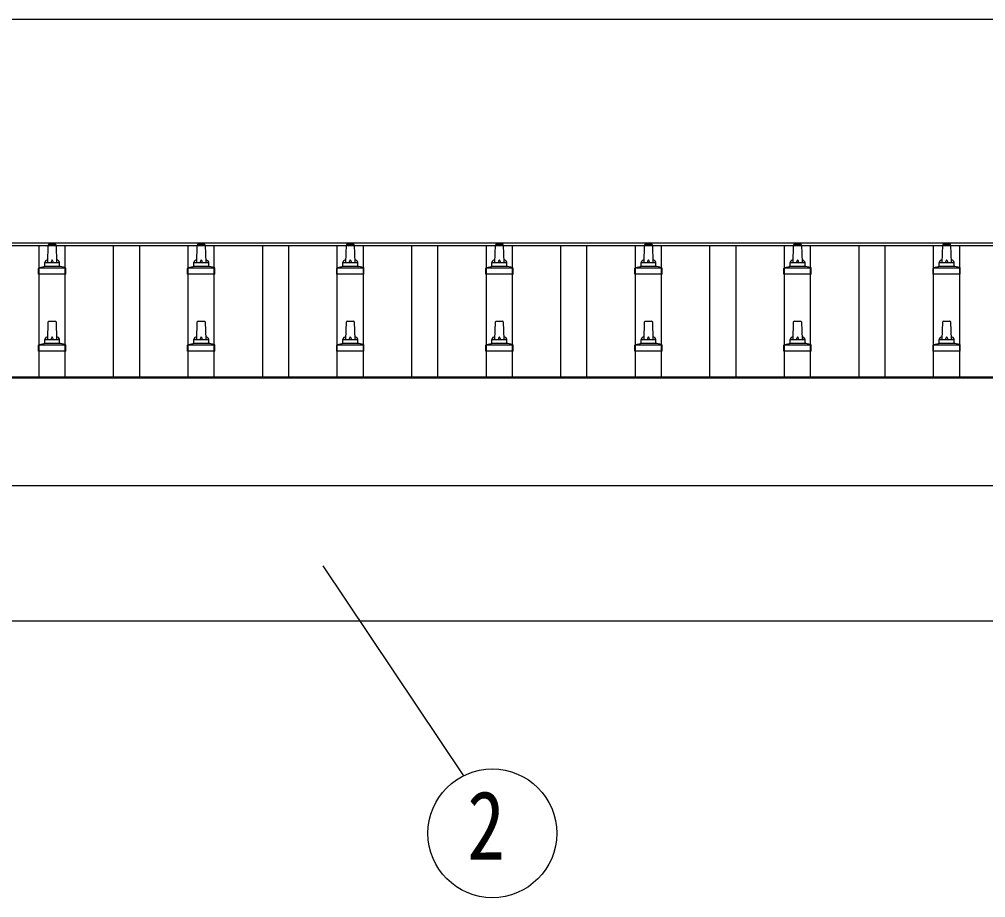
# Model space of a CAD drawing. Units: millimetres, scale not verified. Extents: x -14718 to 14718, y -10395 to 10395.
# Drawn here: x -12096 to -10800, y 453 to 1632 of the extents above; entities that cross this region are included whole.
import ezdxf
from ezdxf.enums import TextEntityAlignment as Align

# ---------------------------------------------------------------- set-up
doc = ezdxf.new("R2010")
doc.units = ezdxf.units.MM
doc.header["$LTSCALE"] = 40
for name, color, linetype in [('0-5_YKK_13', 4, 'Continuous'), ('0-6_YKK_A1', 4, 'Continuous'), ('0-7_YKK_D', 6, 'Continuous')]:
    doc.layers.add(name, color=color, linetype=linetype)
doc.styles.add('ＭＳ ゴシック', font='')
doc.styles.get('ＭＳ ゴシック').set_extended_font_data('MS Gothic')

msp = doc.modelspace()

# ---------------------------------------------------------------- linework, layer by layer
at = {"layer": '0-5_YKK_13'}
for p, q in [((-12058.43, 1305.43), (-12057.7, 1328.95)), ((-12056.7, 1329.93), (-12048.16, 1329.93)), ((-12047.16, 1328.95), (-12046.43, 1305.43)), ((-11858.43, 1305.43), (-11857.7, 1328.95)), ((-11856.7, 1329.93), (-11848.16, 1329.93)), ((-11847.16, 1328.95), (-11846.43, 1305.43)), ((-11658.43, 1305.43), (-11657.7, 1328.95)), ((-11656.7, 1329.93), (-11648.16, 1329.93)), ((-11647.16, 1328.95), (-11646.43, 1305.43)), ((-11458.43, 1305.43), (-11457.7, 1328.95)), ((-11456.7, 1329.93), (-11448.16, 1329.93)), ((-11447.16, 1328.95), (-11446.43, 1305.43)), ((-11258.43, 1305.43), (-11257.7, 1328.95)), ((-11256.7, 1329.93), (-11248.16, 1329.93)), ((-11247.16, 1328.95), (-11246.43, 1305.43)), ((-11058.43, 1305.43), (-11057.7, 1328.95)), ((-11056.7, 1329.93), (-11048.16, 1329.93)), ((-11047.16, 1328.95), (-11046.43, 1305.43)), ((-10858.43, 1305.43), (-10857.7, 1328.95)), ((-10856.7, 1329.93), (-10848.16, 1329.93)), ((-10847.16, 1328.95), (-10846.43, 1305.43)), ((-12070.68, 1289.93), (-12070.68, 1297.64)), ((-12070.3, 1298.43), (-12034.56, 1298.43)), ((-12069.92, 1298.61), (-12063.2, 1300.24)), ((-12062.81, 1300.43), (-12042.05, 1300.43)), ((-12062.43, 1301.21), (-12062.43, 1305.43)), ((-12061.43, 1305.43), (-12043.43, 1305.43)), ((-12042.43, 1301.21), (-12042.43, 1305.43)), ((-12034.95, 1298.61), (-12041.67, 1300.24)), ((-12034.18, 1289.93), (-12034.18, 1297.64)), ((-11870.68, 1289.93), (-11870.68, 1297.64)), ((-11870.3, 1298.43), (-11834.56, 1298.43)), ((-11869.92, 1298.61), (-11863.2, 1300.24)), ((-11862.81, 1300.43), (-11842.05, 1300.43)), ((-11862.43, 1301.21), (-11862.43, 1305.43)), ((-11861.43, 1305.43), (-11843.43, 1305.43)), ((-11842.43, 1301.21), (-11842.43, 1305.43)), ((-11834.95, 1298.61), (-11841.67, 1300.24)), ((-11834.18, 1289.93), (-11834.18, 1297.64)), ((-11670.68, 1289.93), (-11670.68, 1297.64)), ((-11670.3, 1298.43), (-11634.56, 1298.43)), ((-11669.92, 1298.61), (-11663.2, 1300.24)), ((-11662.81, 1300.43), (-11642.05, 1300.43)), ((-11662.43, 1301.21), (-11662.43, 1305.43)), ((-11661.43, 1305.43), (-11643.43, 1305.43)), ((-11642.43, 1301.21), (-11642.43, 1305.43)), ((-11634.95, 1298.61), (-11641.67, 1300.24)), ((-11634.18, 1289.93), (-11634.18, 1297.64)), ((-11470.68, 1289.93), (-11470.68, 1297.64)), ((-11470.3, 1298.43), (-11434.56, 1298.43)), ((-11469.92, 1298.61), (-11463.2, 1300.24)), ((-11462.81, 1300.43), (-11442.05, 1300.43)), ((-11462.43, 1301.21), (-11462.43, 1305.43)), ((-11461.43, 1305.43), (-11443.43, 1305.43)), ((-11442.43, 1301.21), (-11442.43, 1305.43)), ((-11434.95, 1298.61), (-11441.67, 1300.24)), ((-11434.18, 1289.93), (-11434.18, 1297.64)), ((-11270.68, 1289.93), (-11270.68, 1297.64)), ((-11270.3, 1298.43), (-11234.56, 1298.43)), ((-11269.92, 1298.61), (-11263.2, 1300.24)), ((-11262.81, 1300.43), (-11242.05, 1300.43)), ((-11262.43, 1301.21), (-11262.43, 1305.43)), ((-11261.43, 1305.43), (-11243.43, 1305.43)), ((-11242.43, 1301.21), (-11242.43, 1305.43)), ((-11234.95, 1298.61), (-11241.67, 1300.24)), ((-11234.18, 1289.93), (-11234.18, 1297.64)), ((-11070.68, 1289.93), (-11070.68, 1297.64)), ((-11070.3, 1298.43), (-11034.56, 1298.43)), ((-11069.92, 1298.61), (-11063.2, 1300.24)), ((-11062.81, 1300.43), (-11042.05, 1300.43)), ((-11062.43, 1301.21), (-11062.43, 1305.43)), ((-11061.43, 1305.43), (-11043.43, 1305.43)), ((-11042.43, 1301.21), (-11042.43, 1305.43)), ((-11034.95, 1298.61), (-11041.67, 1300.24)), ((-11034.18, 1289.93), (-11034.18, 1297.64)), ((-10870.68, 1289.93), (-10870.68, 1297.64)), ((-10870.3, 1298.43), (-10834.56, 1298.43)), ((-10869.92, 1298.61), (-10863.2, 1300.24)), ((-10862.81, 1300.43), (-10842.05, 1300.43)), ((-10862.43, 1301.21), (-10862.43, 1305.43)), ((-10861.43, 1305.43), (-10843.43, 1305.43)), ((-10842.43, 1301.21), (-10842.43, 1305.43)), ((-10834.95, 1298.61), (-10841.67, 1300.24)), ((-10834.18, 1289.93), (-10834.18, 1297.64)), ((-12034.18, 1289.93), (-12070.68, 1289.93)), ((-11834.18, 1289.93), (-11870.68, 1289.93)), ((-11634.18, 1289.93), (-11670.68, 1289.93)), ((-11434.18, 1289.93), (-11470.68, 1289.93)), ((-11234.18, 1289.93), (-11270.68, 1289.93)), ((-11034.18, 1289.93), (-11070.68, 1289.93)), ((-10834.18, 1289.93), (-10870.68, 1289.93)), ((-12058.43, 1202.09), (-12057.7, 1225.62)), ((-12056.7, 1226.59), (-12048.16, 1226.59)), ((-12047.16, 1225.62), (-12046.43, 1202.09)), ((-11858.43, 1202.09), (-11857.7, 1225.62)), ((-11856.7, 1226.59), (-11848.16, 1226.59)), ((-11847.16, 1225.62), (-11846.43, 1202.09)), ((-11658.43, 1202.09), (-11657.7, 1225.62)), ((-11656.7, 1226.59), (-11648.16, 1226.59)), ((-11647.16, 1225.62), (-11646.43, 1202.09)), ((-11458.43, 1202.09), (-11457.7, 1225.62)), ((-11456.7, 1226.59), (-11448.16, 1226.59)), ((-11447.16, 1225.62), (-11446.43, 1202.09)), ((-11258.43, 1202.09), (-11257.7, 1225.62)), ((-11256.7, 1226.59), (-11248.16, 1226.59)), ((-11247.16, 1225.62), (-11246.43, 1202.09)), ((-11058.43, 1202.09), (-11057.7, 1225.62)), ((-11056.7, 1226.59), (-11048.16, 1226.59)), ((-11047.16, 1225.62), (-11046.43, 1202.09)), ((-10858.43, 1202.09), (-10857.7, 1225.62)), ((-10856.7, 1226.59), (-10848.16, 1226.59)), ((-10847.16, 1225.62), (-10846.43, 1202.09)), ((-12070.68, 1186.59), (-12070.68, 1194.31)), ((-12070.3, 1195.09), (-12034.56, 1195.09)), ((-12069.92, 1195.28), (-12063.2, 1196.91)), ((-12062.81, 1197.09), (-12042.05, 1197.09)), ((-12062.43, 1197.88), (-12062.43, 1202.09)), ((-12061.43, 1202.09), (-12043.43, 1202.09)), ((-12042.43, 1197.88), (-12042.43, 1202.09)), ((-12034.95, 1195.28), (-12041.67, 1196.91)), ((-12034.18, 1186.59), (-12034.18, 1194.31)), ((-11870.68, 1186.59), (-11870.68, 1194.31)), ((-11870.3, 1195.09), (-11834.56, 1195.09)), ((-11869.92, 1195.28), (-11863.2, 1196.91)), ((-11862.81, 1197.09), (-11842.05, 1197.09)), ((-11862.43, 1197.88), (-11862.43, 1202.09)), ((-11861.43, 1202.09), (-11843.43, 1202.09)), ((-11842.43, 1197.88), (-11842.43, 1202.09)), ((-11834.95, 1195.28), (-11841.67, 1196.91)), ((-11834.18, 1186.59), (-11834.18, 1194.31)), ((-11670.68, 1186.59), (-11670.68, 1194.31)), ((-11670.3, 1195.09), (-11634.56, 1195.09)), ((-11669.92, 1195.28), (-11663.2, 1196.91)), ((-11662.81, 1197.09), (-11642.05, 1197.09)), ((-11662.43, 1197.88), (-11662.43, 1202.09)), ((-11661.43, 1202.09), (-11643.43, 1202.09)), ((-11642.43, 1197.88), (-11642.43, 1202.09)), ((-11634.95, 1195.28), (-11641.67, 1196.91)), ((-11634.18, 1186.59), (-11634.18, 1194.31)), ((-11470.68, 1186.59), (-11470.68, 1194.31)), ((-11470.3, 1195.09), (-11434.56, 1195.09)), ((-11469.92, 1195.28), (-11463.2, 1196.91)), ((-11462.81, 1197.09), (-11442.05, 1197.09)), ((-11462.43, 1197.88), (-11462.43, 1202.09)), ((-11461.43, 1202.09), (-11443.43, 1202.09)), ((-11442.43, 1197.88), (-11442.43, 1202.09)), ((-11434.95, 1195.28), (-11441.67, 1196.91)), ((-11434.18, 1186.59), (-11434.18, 1194.31)), ((-11270.68, 1186.59), (-11270.68, 1194.31)), ((-11270.3, 1195.09), (-11234.56, 1195.09)), ((-11269.92, 1195.28), (-11263.2, 1196.91)), ((-11262.81, 1197.09), (-11242.05, 1197.09)), ((-11262.43, 1197.88), (-11262.43, 1202.09)), ((-11261.43, 1202.09), (-11243.43, 1202.09)), ((-11242.43, 1197.88), (-11242.43, 1202.09)), ((-11234.95, 1195.28), (-11241.67, 1196.91)), ((-11234.18, 1186.59), (-11234.18, 1194.31)), ((-11070.68, 1186.59), (-11070.68, 1194.31)), ((-11070.3, 1195.09), (-11034.56, 1195.09)), ((-11069.92, 1195.28), (-11063.2, 1196.91)), ((-11062.81, 1197.09), (-11042.05, 1197.09)), ((-11062.43, 1197.88), (-11062.43, 1202.09)), ((-11061.43, 1202.09), (-11043.43, 1202.09)), ((-11042.43, 1197.88), (-11042.43, 1202.09)), ((-11034.95, 1195.28), (-11041.67, 1196.91)), ((-11034.18, 1186.59), (-11034.18, 1194.31)), ((-10870.68, 1186.59), (-10870.68, 1194.31)), ((-10870.3, 1195.09), (-10834.56, 1195.09)), ((-10869.92, 1195.28), (-10863.2, 1196.91)), ((-10862.81, 1197.09), (-10842.05, 1197.09)), ((-10862.43, 1197.88), (-10862.43, 1202.09)), ((-10861.43, 1202.09), (-10843.43, 1202.09)), ((-10842.43, 1197.88), (-10842.43, 1202.09)), ((-10834.95, 1195.28), (-10841.67, 1196.91)), ((-10834.18, 1186.59), (-10834.18, 1194.31)), ((-12034.18, 1186.59), (-12070.68, 1186.59)), ((-11834.18, 1186.59), (-11870.68, 1186.59)), ((-11634.18, 1186.59), (-11670.68, 1186.59)), ((-11434.18, 1186.59), (-11470.68, 1186.59)), ((-11234.18, 1186.59), (-11270.68, 1186.59)), ((-11034.18, 1186.59), (-11070.68, 1186.59)), ((-10834.18, 1186.59), (-10870.68, 1186.59))]:
    msp.add_line(p, q, dxfattribs=at)
for centre, radius, start, end in [((-12056.7, 1328.93), 1, 90, 178.60509), ((-12048.16, 1328.93), 1, 1.39491, 90), ((-11856.7, 1328.93), 1, 90, 178.60509), ((-11848.16, 1328.93), 1, 1.39491, 90), ((-11656.7, 1328.93), 1, 90, 178.60509), ((-11648.16, 1328.93), 1, 1.39491, 90), ((-11456.7, 1328.93), 1, 90, 178.60509), ((-11448.16, 1328.93), 1, 1.39491, 90), ((-11256.7, 1328.93), 1, 90, 178.60509), ((-11248.16, 1328.93), 1, 1.39491, 90), ((-11056.7, 1328.93), 1, 90, 178.60509), ((-11048.16, 1328.93), 1, 1.39491, 90), ((-10856.7, 1328.93), 1, 90, 178.60509), ((-10848.16, 1328.93), 1, 1.39491, 90), ((-12069.68, 1297.64), 1, 103.62699, 180), ((-12063.43, 1301.21), 1, 283.62699, 0), ((-12058.35, 1304.79), 4.13, 90, 171.17633), ((-12061.43, 1304.43), 1, 90, 180), ((-12049.1, 1305.43), 4.83, 133.60282, 180), ((-12055.76, 1305.43), 4.83, 0, 46.39718), ((-12046.52, 1304.79), 4.13, 8.82367, 90), ((-12043.43, 1304.43), 1, 0, 90), ((-12041.43, 1301.21), 1, 180, 256.37301), ((-12035.18, 1297.64), 1, 0, 76.37301), ((-11869.68, 1297.64), 1, 103.62699, 180), ((-11863.43, 1301.21), 1, 283.62699, 0), ((-11858.35, 1304.79), 4.13, 90, 171.17633), ((-11861.43, 1304.43), 1, 90, 180), ((-11849.1, 1305.43), 4.83, 133.60282, 180), ((-11855.76, 1305.43), 4.83, 0, 46.39718), ((-11846.52, 1304.79), 4.13, 8.82367, 90), ((-11843.43, 1304.43), 1, 0, 90), ((-11841.43, 1301.21), 1, 180, 256.37301), ((-11835.18, 1297.64), 1, 0, 76.37301), ((-11669.68, 1297.64), 1, 103.62699, 180), ((-11663.43, 1301.21), 1, 283.62699, 0), ((-11658.35, 1304.79), 4.13, 90, 171.17633), ((-11661.43, 1304.43), 1, 90, 180), ((-11649.1, 1305.43), 4.83, 133.60282, 180), ((-11655.76, 1305.43), 4.83, 0, 46.39718), ((-11646.52, 1304.79), 4.13, 8.82367, 90), ((-11643.43, 1304.43), 1, 0, 90), ((-11641.43, 1301.21), 1, 180, 256.37301), ((-11635.18, 1297.64), 1, 0, 76.37301), ((-11469.68, 1297.64), 1, 103.62699, 180), ((-11463.43, 1301.21), 1, 283.62699, 0), ((-11458.35, 1304.79), 4.13, 90, 171.17633), ((-11461.43, 1304.43), 1, 90, 180), ((-11449.1, 1305.43), 4.83, 133.60282, 180), ((-11455.76, 1305.43), 4.83, 0, 46.39718), ((-11446.52, 1304.79), 4.13, 8.82367, 90), ((-11443.43, 1304.43), 1, 0, 90), ((-11441.43, 1301.21), 1, 180, 256.37301), ((-11435.18, 1297.64), 1, 0, 76.37301), ((-11269.68, 1297.64), 1, 103.62699, 180), ((-11263.43, 1301.21), 1, 283.62699, 0), ((-11258.35, 1304.79), 4.13, 90, 171.17633), ((-11261.43, 1304.43), 1, 90, 180), ((-11249.1, 1305.43), 4.83, 133.60282, 180), ((-11255.76, 1305.43), 4.83, 0, 46.39718), ((-11246.52, 1304.79), 4.13, 8.82367, 90), ((-11243.43, 1304.43), 1, 0, 90), ((-11241.43, 1301.21), 1, 180, 256.37301), ((-11235.18, 1297.64), 1, 0, 76.37301), ((-11069.68, 1297.64), 1, 103.62699, 180), ((-11063.43, 1301.21), 1, 283.62699, 0), ((-11058.35, 1304.79), 4.13, 90, 171.17633), ((-11061.43, 1304.43), 1, 90, 180), ((-11049.1, 1305.43), 4.83, 133.60282, 180), ((-11055.76, 1305.43), 4.83, 0, 46.39718), ((-11046.52, 1304.79), 4.13, 8.82367, 90), ((-11043.43, 1304.43), 1, 0, 90), ((-11041.43, 1301.21), 1, 180, 256.37301), ((-11035.18, 1297.64), 1, 0, 76.37301), ((-10869.68, 1297.64), 1, 103.62699, 180), ((-10863.43, 1301.21), 1, 283.62699, 0), ((-10858.35, 1304.79), 4.13, 90, 171.17633), ((-10861.43, 1304.43), 1, 90, 180), ((-10849.1, 1305.43), 4.83, 133.60282, 180), ((-10855.76, 1305.43), 4.83, 0, 46.39718), ((-10846.52, 1304.79), 4.13, 8.82367, 90), ((-10843.43, 1304.43), 1, 0, 90), ((-10841.43, 1301.21), 1, 180, 256.37301), ((-10835.18, 1297.64), 1, 0, 76.37301), ((-12056.7, 1225.59), 1, 90, 178.60509), ((-12048.16, 1225.59), 1, 1.39491, 90), ((-11856.7, 1225.59), 1, 90, 178.60509), ((-11848.16, 1225.59), 1, 1.39491, 90), ((-11656.7, 1225.59), 1, 90, 178.60509), ((-11648.16, 1225.59), 1, 1.39491, 90), ((-11456.7, 1225.59), 1, 90, 178.60509), ((-11448.16, 1225.59), 1, 1.39491, 90), ((-11256.7, 1225.59), 1, 90, 178.60509), ((-11248.16, 1225.59), 1, 1.39491, 90), ((-11056.7, 1225.59), 1, 90, 178.60509), ((-11048.16, 1225.59), 1, 1.39491, 90), ((-10856.7, 1225.59), 1, 90, 178.60509), ((-10848.16, 1225.59), 1, 1.39491, 90), ((-12069.68, 1194.31), 1, 103.62699, 180), ((-12063.43, 1197.88), 1, 283.62699, 0), ((-12058.35, 1201.46), 4.13, 90, 171.17633), ((-12061.43, 1201.09), 1, 90, 180), ((-12049.1, 1202.09), 4.83, 133.60282, 180), ((-12055.76, 1202.09), 4.83, 0, 46.39718), ((-12046.52, 1201.46), 4.13, 8.82367, 90), ((-12043.43, 1201.09), 1, 0, 90), ((-12041.43, 1197.88), 1, 180, 256.37301), ((-12035.18, 1194.31), 1, 0, 76.37301), ((-11869.68, 1194.31), 1, 103.62699, 180), ((-11863.43, 1197.88), 1, 283.62699, 0), ((-11858.35, 1201.46), 4.13, 90, 171.17633), ((-11861.43, 1201.09), 1, 90, 180), ((-11849.1, 1202.09), 4.83, 133.60282, 180), ((-11855.76, 1202.09), 4.83, 0, 46.39718), ((-11846.52, 1201.46), 4.13, 8.82367, 90), ((-11843.43, 1201.09), 1, 0, 90), ((-11841.43, 1197.88), 1, 180, 256.37301), ((-11835.18, 1194.31), 1, 0, 76.37301), ((-11669.68, 1194.31), 1, 103.62699, 180), ((-11663.43, 1197.88), 1, 283.62699, 0), ((-11658.35, 1201.46), 4.13, 90, 171.17633), ((-11661.43, 1201.09), 1, 90, 180), ((-11649.1, 1202.09), 4.83, 133.60282, 180), ((-11655.76, 1202.09), 4.83, 0, 46.39718), ((-11646.52, 1201.46), 4.13, 8.82367, 90), ((-11643.43, 1201.09), 1, 0, 90), ((-11641.43, 1197.88), 1, 180, 256.37301), ((-11635.18, 1194.31), 1, 0, 76.37301), ((-11469.68, 1194.31), 1, 103.62699, 180), ((-11463.43, 1197.88), 1, 283.62699, 0), ((-11458.35, 1201.46), 4.13, 90, 171.17633), ((-11461.43, 1201.09), 1, 90, 180), ((-11449.1, 1202.09), 4.83, 133.60282, 180), ((-11455.76, 1202.09), 4.83, 0, 46.39718), ((-11446.52, 1201.46), 4.13, 8.82367, 90), ((-11443.43, 1201.09), 1, 0, 90), ((-11441.43, 1197.88), 1, 180, 256.37301), ((-11435.18, 1194.31), 1, 0, 76.37301), ((-11269.68, 1194.31), 1, 103.62699, 180), ((-11263.43, 1197.88), 1, 283.62699, 0), ((-11258.35, 1201.46), 4.13, 90, 171.17633), ((-11261.43, 1201.09), 1, 90, 180), ((-11249.1, 1202.09), 4.83, 133.60282, 180), ((-11255.76, 1202.09), 4.83, 0, 46.39718), ((-11246.52, 1201.46), 4.13, 8.82367, 90), ((-11243.43, 1201.09), 1, 0, 90), ((-11241.43, 1197.88), 1, 180, 256.37301), ((-11235.18, 1194.31), 1, 0, 76.37301), ((-11069.68, 1194.31), 1, 103.62699, 180), ((-11063.43, 1197.88), 1, 283.62699, 0), ((-11058.35, 1201.46), 4.13, 90, 171.17633), ((-11061.43, 1201.09), 1, 90, 180), ((-11049.1, 1202.09), 4.83, 133.60282, 180), ((-11055.76, 1202.09), 4.83, 0, 46.39718), ((-11046.52, 1201.46), 4.13, 8.82367, 90), ((-11043.43, 1201.09), 1, 0, 90), ((-11041.43, 1197.88), 1, 180, 256.37301), ((-11035.18, 1194.31), 1, 0, 76.37301), ((-10869.68, 1194.31), 1, 103.62699, 180), ((-10863.43, 1197.88), 1, 283.62699, 0), ((-10858.35, 1201.46), 4.13, 90, 171.17633), ((-10861.43, 1201.09), 1, 90, 180), ((-10849.1, 1202.09), 4.83, 133.60282, 180), ((-10855.76, 1202.09), 4.83, 0, 46.39718), ((-10846.52, 1201.46), 4.13, 8.82367, 90), ((-10843.43, 1201.09), 1, 0, 90), ((-10841.43, 1197.88), 1, 180, 256.37301), ((-10835.18, 1194.31), 1, 0, 76.37301)]:
    msp.add_arc(centre, radius, start, end, dxfattribs=at)
at = {"layer": '0-6_YKK_A1'}
for p, q in [((-12875.43, 1331.95), (-7429.43, 1331.95)), ((-12875.43, 1328.36), (-7429.43, 1328.36)), ((-12069.93, 1152.34), (-12069.93, 1328.36)), ((-12034.93, 1152.34), (-12034.93, 1328.36)), ((-11969.93, 1152.34), (-11969.93, 1328.36)), ((-11934.93, 1152.34), (-11934.93, 1328.36)), ((-11869.93, 1152.34), (-11869.93, 1328.36)), ((-11834.93, 1152.34), (-11834.93, 1328.36)), ((-11769.93, 1152.34), (-11769.93, 1328.36)), ((-11734.93, 1152.34), (-11734.93, 1328.36)), ((-11669.93, 1152.34), (-11669.93, 1328.36)), ((-11634.93, 1152.34), (-11634.93, 1328.36)), ((-11569.93, 1152.34), (-11569.93, 1328.36)), ((-11534.93, 1152.34), (-11534.93, 1328.36)), ((-11469.93, 1152.34), (-11469.93, 1328.36)), ((-11434.93, 1152.34), (-11434.93, 1328.36)), ((-11369.93, 1152.34), (-11369.93, 1328.36)), ((-11334.93, 1152.34), (-11334.93, 1328.36)), ((-11269.93, 1152.34), (-11269.93, 1328.36)), ((-11234.93, 1152.34), (-11234.93, 1328.36)), ((-11169.93, 1152.34), (-11169.93, 1328.36)), ((-11134.93, 1152.34), (-11134.93, 1328.36)), ((-11069.93, 1152.34), (-11069.93, 1328.36)), ((-11034.93, 1152.34), (-11034.93, 1328.36)), ((-10969.93, 1152.34), (-10969.93, 1328.36)), ((-10934.93, 1152.34), (-10934.93, 1328.36)), ((-10869.93, 1152.34), (-10869.93, 1328.36)), ((-10834.93, 1152.34), (-10834.93, 1328.36)), ((-12875.43, 1152.1), (-7429.43, 1152.1)), ((-12870.73, 1150.54), (-7434.13, 1150.54)), ((-7434.13, 1005.67), (-12870.73, 1005.67)), ((-12852.43, 824.5), (-7546.08, 824.5))]:
    msp.add_line(p, q, dxfattribs=at)
at = {"layer": '0-7_YKK_D'}
for p, q in [((-12712.43, 1631.95), (-7592.43, 1631.95)), ((-11689.51, 898.37), (-11500.75, 616.33))]:
    msp.add_line(p, q, dxfattribs=at)
msp.add_circle((-11461.9, 539.16), 86.4, dxfattribs=at)

# ---------------------------------------------------------------- texts
at = {"layer": '0-7_YKK_D', "style": 'ＭＳ ゴシック', "width": 0.8}
msp.add_text('2', height=92.38, dxfattribs=at).set_placement((-11495.5, 476.16), align=Align.BOTTOM_LEFT)

doc.saveas('drawing.dxf')
